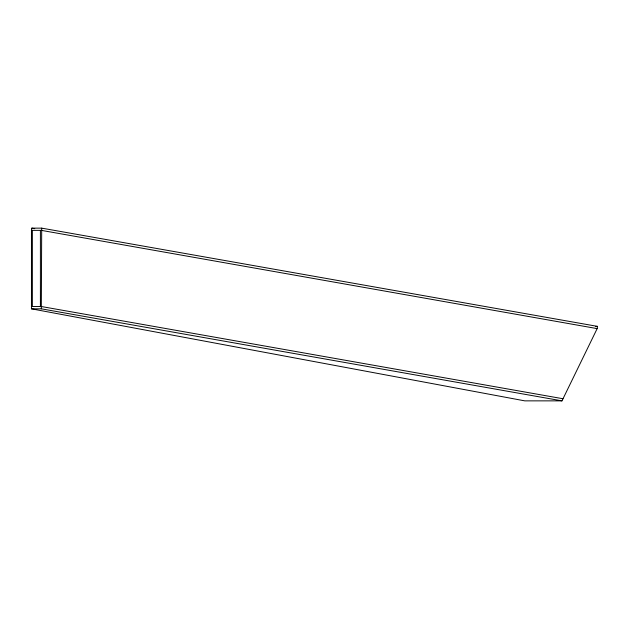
<?xml version="1.0" encoding="UTF-8"?>
<svg xmlns="http://www.w3.org/2000/svg" width="629" height="629" viewBox="0 0 629 629"><rect width="100%" height="100%" fill="white"/><g stroke="black" fill="none" stroke-linecap="round" stroke-linejoin="round"><path stroke-width="0.94" d="M31.45 230.363L31.835 228.138L41.703 228.138L597.55 326.388L597.165 328.613L561.988 400.862L524.798 400.862L31.45 308.823L31.45 230.363L41.317 230.363L597.165 328.613L596.245 328.613M41.703 228.138L41.317 308.823L561.988 400.862M31.45 306.52L41.317 306.52L563.018 398.747M31.45 308.823L41.317 308.823M595.6 326.388L597.55 326.388M31.835 228.138L34.729 228.681M40.405 230.363L40.405 306.52M32.362 230.363L32.362 306.52"/></g></svg>
